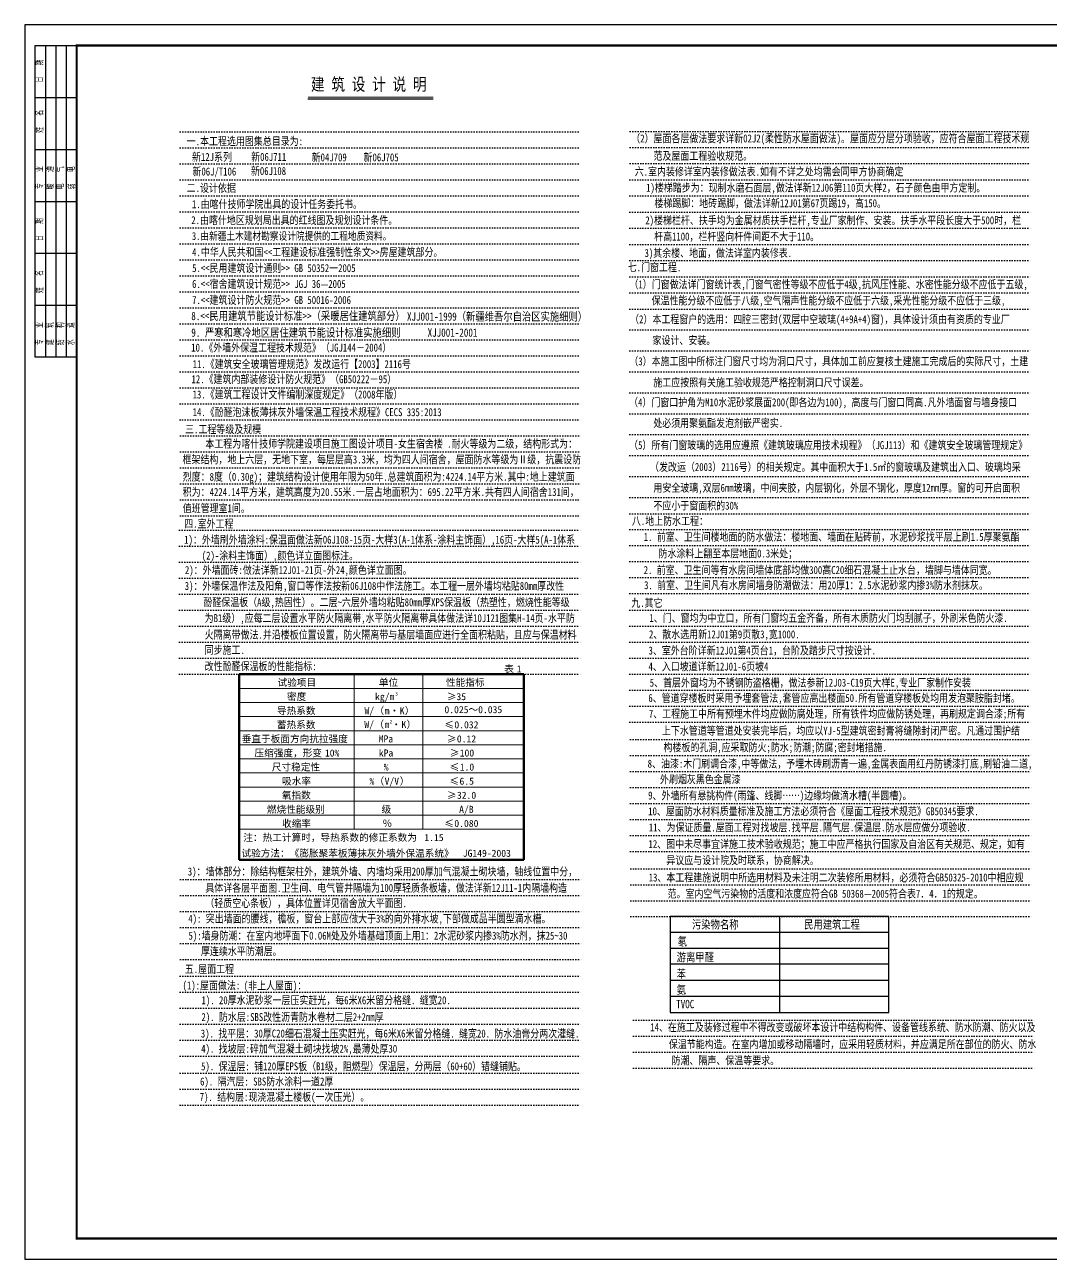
# Model space of a CAD drawing. Extents: x 30064 to 135164, y 17999 to 492668.
# Drawn here: x 30064 to 79442, y 321946 to 381346 of the extents above; entities that cross this region are included whole.
import ezdxf

# ---------------------------------------------------------------- set-up
doc = ezdxf.new("R2010")
doc.units = 0
doc.header["$LTSCALE"] = 1000
doc.header["$MEASUREMENT"] = 0
doc.linetypes.add('DOT2', pattern=[0.125, 0, -0.125])
for name, color, linetype in [('1', 7, 'Continuous'), ('PUB_TEXT', 7, 'Continuous'), ('PUB_TITLE', 7, 'Continuous'), ('TWT_TITLE', 7, 'Continuous'), ('看线', 3, 'Continuous')]:
    doc.layers.add(name, color=color, linetype=linetype)
doc.layers.add('粗线', color=5, linetype='Continuous', lineweight=70)
doc.layers.add('细线', color=2, linetype='Continuous', lineweight=13)
doc.styles.get("Standard").update_dxf_attribs({"font": 'gbenor.shx', "bigfont": 'gbcbig.shx'})
doc.styles.add('STYLE3', font='', dxfattribs={"width": 0.7})
doc.styles.add('WMF-宋体0', font='')
doc.styles.add('仿宋', font='')
doc.styles.get('STYLE3').set_extended_font_data('SimSun')
doc.styles.get('WMF-宋体0').set_extended_font_data('SimSun')
doc.styles.get('仿宋').set_extended_font_data('SimSun')

# ---------------------------------------------------------------- blocks, each defined once
blk = doc.blocks.new('$titleblk$00000094')
for p, q in [((-150, 20), (0, 20)), ((-150, 0), (-150, 20)), ((-125, 20), (-125, 0)), ((-100, 20), (-100, 0)), ((-75, 20), (-75, 0)), ((-50, 20), (-50, 0)), ((-25, 20), (-25, 0)), ((0, 20), (0, 0)), ((0, 15), (-150, 15)), ((0, 10), (-150, 10)), ((0, 5), (-150, 5))]:
    blk.add_line(p, q)
at = {"width": 0.8}
for s, p in [(' 专   业', (-145.93, 16)), (' 姓   名', (-120.93, 16)), (' 日   期', (-95.93, 16)), (' 专   业', (-70.93, 16)), (' 姓   名', (-43.85, 16)), (' 日   期', (-19.57, 16)), ('建   筑', (-144.19, 11)), ('暖   通', (-69.19, 11)), ('结   构', (-144.19, 6)), ('电   气', (-69.19, 6)), ('水   道', (-144.19, 1)), ('弱   电', (-69.19, 0.73))]:
    blk.add_text(s, height=3.5, rotation=0, dxfattribs=at).set_placement(p)

msp = doc.modelspace()

# ---------------------------------------------------------------- linework, layer by layer
at = {"layer": '1', "color": 4, "linetype": 'DOT2'}
for p, q in [((37546, 376194), (56911, 376194)), ((59191, 376203, -31331), (78557, 376203, -31331)), ((59191, 376203, -31331), (78557, 376203, -31331)), ((37546, 375424), (56911, 375424)), ((59191, 375433, -31331), (78557, 375433, -31331)), ((59191, 375433, -31331), (78557, 375433, -31331)), ((37546, 374654), (56911, 374654)), ((59191, 374663, -31331), (78557, 374663, -31331)), ((37546, 373884), (56911, 373884)), ((59175, 373886, -31331), (78509, 373886, -31331)), ((37546, 373114), (56911, 373114)), ((59175, 373108, -31331), (78509, 373108, -31331)), ((37546, 372344), (56911, 372344)), ((59175, 372331, -31331), (78509, 372331, -31331)), ((37546, 371574), (56911, 371574)), ((59175, 371553, -31331), (78509, 371553, -31331)), ((37546, 370804), (56911, 370804)), ((59175, 370776, -31331), (78509, 370776, -31331)), ((37546, 370034), (56911, 370034)), ((59175, 369998, -31331), (78509, 369998, -31331)), ((37546, 369264), (56911, 369264)), ((59175, 369221, -31331), (78509, 369221, -31331)), ((37546, 368494), (56911, 368494)), ((59175, 368443, -31331), (78509, 368443, -31331)), ((37546, 367724), (56911, 367724)), ((59175, 367666, -31331), (78509, 367666, -31331)), ((59175, 367666, -31331), (78509, 367666, -31331)), ((37546, 366954), (56911, 366954)), ((59175, 366659, -31331), (78509, 366659, -31331)), ((37546, 366184), (56911, 366184)), ((37546, 365414), (56911, 365414)), ((59175, 365652, -31331), (78509, 365652, -31331)), ((37546, 364644), (56911, 364644)), ((59175, 364645, -31331), (78509, 364645, -31331)), ((59175, 364645, -31331), (78509, 364645, -31331)), ((37546, 363874), (56911, 363874)), ((59175, 363638, -31331), (78509, 363638, -31331)), ((59175, 363638, -31331), (78509, 363638, -31331)), ((37536, 363104), (56901, 363104)), ((59175, 362631, -31331), (78509, 362631, -31331)), ((37536, 362334), (56901, 362334)), ((37536, 362334), (56901, 362334)), ((37555, 361564), (56921, 361564)), ((59175, 361624, -31331), (78509, 361624, -31331)), ((59175, 361624, -31331), (78509, 361624, -31331)), ((37555, 360794), (56921, 360794)), ((59175, 360617, -31331), (78509, 360617, -31331)), ((37555, 360024), (56921, 360024)), ((59175, 359609, -31331), (78509, 359609, -31331)), ((37555, 359254), (56921, 359254)), ((37552, 358484), (56917, 358484)), ((37552, 358484), (56917, 358484)), ((59175, 358602, -31331), (78509, 358602, -31331)), ((59175, 358602, -31331), (78509, 358602, -31331)), ((59175, 358602, -31331), (78509, 358602, -31331)), ((37552, 357714), (56917, 357714)), ((37552, 357714), (56917, 357714)), ((59175, 357813, -31331), (78509, 357813, -31331)), ((59175, 357813, -31331), (78509, 357813, -31331)), ((59175, 357813, -31331), (78509, 357813, -31331)), ((37514, 357021), (56879, 357021)), ((37514, 357021), (56879, 357021)), ((59176, 357062, -31331), (78541, 357062, -31331)), ((37514, 356251), (56879, 356251)), ((59176, 356292, -31331), (78541, 356292, -31331)), ((59176, 356292, -31331), (78541, 356292, -31331)), ((37514, 355481), (56879, 355481)), ((59176, 355522, -31331), (78541, 355522, -31331)), ((37514, 354711), (56879, 354711)), ((59176, 354752, -31331), (78541, 354752, -31331)), ((37514, 353941), (56879, 353941)), ((59176, 353982, -31331), (78541, 353982, -31331)), ((59176, 353982, -31331), (78541, 353982, -31331)), ((59176, 353982, -31331), (78541, 353982, -31331)), ((59176, 353982, -31331), (78541, 353982, -31331)), ((59176, 353982, -31331), (78541, 353982, -31331)), ((59176, 353982, -31331), (78541, 353982, -31331)), ((59176, 353982, -31331), (78541, 353982, -31331)), ((59176, 353982, -31331), (78541, 353982, -31331)), ((59176, 353982, -31331), (78541, 353982, -31331)), ((59176, 353982, -31331), (78541, 353982, -31331)), ((59176, 353982, -31331), (78541, 353982, -31331)), ((59176, 353982, -31331), (78541, 353982, -31331)), ((59176, 353982, -31331), (78541, 353982, -31331)), ((59176, 353982, -31331), (78541, 353982, -31331)), ((37514, 353171), (56879, 353171)), ((59168, 353184, -31331), (78533, 353184, -31331)), ((37514, 352401), (56879, 352401)), ((59168, 352414, -31331), (78533, 352414, -31331)), ((59168, 352414, -31331), (78533, 352414, -31331)), ((59168, 352414, -31331), (78533, 352414, -31331)), ((37514, 351631), (56879, 351631)), ((59168, 351644, -31331), (78533, 351644, -31331)), ((37514, 350861), (56879, 350861)), ((59168, 350874, -31331), (78533, 350874, -31331)), ((59168, 350874, -31331), (78533, 350874, -31331)), ((37514, 350091), (56879, 350091)), ((59168, 350104, -31331), (78533, 350104, -31331)), ((59168, 350104, -31331), (78533, 350104, -31331)), ((59168, 350104, -31331), (78533, 350104, -31331)), ((59168, 350104, -31331), (78533, 350104, -31331)), ((59168, 349334, -31331), (78533, 349334, -31331)), ((59168, 349334, -31331), (78533, 349334, -31331)), ((59168, 349334, -31331), (78533, 349334, -31331)), ((59168, 349334, -31331), (78533, 349334, -31331)), ((59168, 349334, -31331), (78533, 349334, -31331)), ((59168, 349334, -31331), (78533, 349334, -31331)), ((59168, 348564, -31331), (78533, 348564, -31331)), ((59168, 347794, -31331), (78533, 347794, -31331)), ((59203, 346949, -31331), (78568, 346949, -31331)), ((59203, 346179, -31331), (78568, 346179, -31331)), ((59203, 345409, -31331), (78568, 345409, -31331)), ((59203, 344639, -31331), (78568, 344639, -31331)), ((59203, 343869, -31331), (78568, 343869, -31331)), ((59203, 343099, -31331), (78568, 343099, -31331)), ((59203, 343099, -31331), (78568, 343099, -31331)), ((59203, 343099, -31331), (78568, 343099, -31331)), ((59203, 342329, -31331), (78568, 342329, -31331)), ((59203, 342329, -31331), (78568, 342329, -31331)), ((59203, 341559, -31331), (78568, 341559, -31331)), ((59214, 340730, -31331), (78579, 340730, -31331)), ((37559, 340214), (56925, 340214)), ((37559, 340214), (56925, 340214)), ((59214, 339960, -31331), (78579, 339960, -31331)), ((37559, 339444), (56925, 339444)), ((59214, 339190, -31331), (78579, 339190, -31331)), ((37559, 338674), (56925, 338674)), ((37559, 338674), (56925, 338674)), ((59217, 338446, -31331), (78583, 338446, -31331)), ((59217, 338446, -31331), (78583, 338446, -31331)), ((37559, 337904), (56925, 337904)), ((37559, 337134), (56925, 337134)), ((37556, 336364), (56922, 336364)), ((37558, 336364), (56923, 336364)), ((37543, 335568), (56909, 335568)), ((37543, 334798), (56909, 334798)), ((37543, 334798), (56909, 334798)), ((37543, 334028), (56909, 334028)), ((37543, 334028), (56909, 334028)), ((37543, 333258), (56909, 333258)), ((59350, 333452, -31331), (78715, 333452, -31331)), ((59350, 332682, -31331), (78715, 332682, -31331)), ((37543, 332488), (56909, 332488)), ((37543, 331718), (56909, 331718)), ((59350, 331912, -31331), (78715, 331912, -31331)), ((37537, 330905), (56903, 330905)), ((59350, 331142, -31331), (78715, 331142, -31331)), ((37537, 330135), (56903, 330135)), ((37535, 329365), (56900, 329365))]:
    msp.add_line(p, q, dxfattribs=at)
at = {"layer": 'PUB_TITLE'}
msp.add_line((43690, 377778), (49716, 377778), dxfattribs=at)
at = {"layer": 'PUB_TITLE', "const_width": 57.4}
msp.add_lwpolyline([(43691, 377858), (49718, 377858)], dxfattribs=at)
at = {"layer": 'TWT_TITLE'}
msp.add_lwpolyline([(30064, 321946), (135164, 321946), (135164, 381346), (30064, 381346)], close=True, dxfattribs=at)
at = {"layer": 'TWT_TITLE', "const_width": 100}
msp.add_lwpolyline([(32564, 322946), (134164, 322946), (134164, 380346), (32564, 380346)], close=True, dxfattribs=at)
at = {"layer": '看线', "color": 3}
for p, q in [((66369, 338391, -31331), (66369, 333826, -31331)), ((71629, 337676, -31331), (61108, 337676, -31331)), ((71629, 336906, -31331), (61108, 336906, -31331)), ((71629, 336138, -31331), (61108, 336138, -31331)), ((71629, 335366, -31331), (61108, 335366, -31331)), ((71629, 334596, -31331), (61108, 334596, -31331))]:
    msp.add_line(p, q, dxfattribs=at)
at = {"layer": '看线', "color": 3, "elevation": -31331}
msp.add_lwpolyline([(61108, 333826), (71629, 333826), (71629, 338446), (61108, 338446)], close=True, dxfattribs=at)
at = {"layer": '粗线'}
for p, q in [((40385, 350091), (54065, 350091)), ((40385, 341169), (40385, 350091)), ((54065, 350091), (54065, 341169)), ((40385, 341169), (54065, 341169))]:
    msp.add_line(p, q, dxfattribs=at)
at = {"layer": '细线'}
for p, q in [((45911, 350091), (45911, 342633)), ((49210, 350091), (49210, 342633)), ((40385, 349413), (54065, 349413)), ((40385, 348735), (54065, 348735)), ((40385, 348057), (54065, 348057)), ((40385, 347379), (54065, 347379)), ((40385, 346701), (54065, 346701)), ((40385, 346023), (54065, 346023)), ((40385, 345345), (54065, 345345)), ((40385, 344667), (54065, 344667)), ((40385, 343989), (54065, 343989)), ((40385, 343311), (54065, 343311)), ((40385, 342633), (54065, 342633))]:
    msp.add_line(p, q, dxfattribs=at)

# ---------------------------------------------------------------- block references
at = {"layer": 'TWT_TITLE', "xscale": 100, "yscale": 100, "zscale": 100, "rotation": 90}
msp.add_blockref('$titleblk$00000094', (32564, 380346), dxfattribs=at)

# ---------------------------------------------------------------- texts
at = {"layer": 'PUB_TEXT'}
for s, height, style, p in [('表', 340, 'WMF-宋体0', (53126, 350184)), ('1', 340, 'WMF-宋体0', (53731, 350184)), ('试验项目', 340.3, 'WMF-宋体0', (42223, 349526)), ('单位', 340.3, 'WMF-宋体0', (47100, 349536)), ('性能指标', 340.3, 'WMF-宋体0', (50325, 349534)), ('密度', 340.3, 'WMF-宋体0', (42680, 348848)), ('kg/m', 340.3, 'WMF-宋体0', (46916, 348848)), ('3', 170, 'WMF-宋体0', (47884, 349072)), ('≥35', 340.3, 'WMF-宋体0', (50367, 348848)), ('导热系数', 340.3, 'WMF-宋体0', (42197, 348170)), ('W/', 340.3, 'WMF-宋体0', (46408, 348170)), ('（', 340, 'WMF-宋体0', (46892, 348170)), ('m', 340, 'WMF-宋体0', (47376, 348170)), ('·', 340, 'WMF-宋体0', (47618, 348170)), ('K', 340, 'WMF-宋体0', (48102, 348170)), ('）', 340, 'WMF-宋体0', (48343, 348170)), ('0.025～0.035', 340.25, 'WMF-宋体0', (50253, 348222)), ('蓄热系数', 340.3, 'WMF-宋体0', (42193, 347492)), ('W/', 340.3, 'WMF-宋体0', (46400, 347506)), ('（', 340, 'WMF-宋体0', (46884, 347506)), ('m', 340, 'WMF-宋体0', (47368, 347506)), ('2', 170, 'WMF-宋体0', (47610, 347730)), ('·', 340, 'WMF-宋体0', (47703, 347506)), ('K', 340, 'WMF-宋体0', (48187, 347506)), ('）', 340, 'WMF-宋体0', (48429, 347506)), ('≤', 340, 'WMF-宋体0', (50249, 347492)), ('0.032', 340.3, 'WMF-宋体0', (50732, 347492)), ('垂直于板面方向抗拉强度', 340.25, 'WMF-宋体0', (40502, 346814)), ('MPa', 340.3, 'WMF-宋体0', (47090, 346814)), ('≥', 340, 'WMF-宋体0', (50367, 346814)), ('0.12', 340.3, 'WMF-宋体0', (50851, 346814)), ('压缩强度，形变', 340.3, 'WMF-宋体0', (41115, 346136)), ('10%', 340.3, 'WMF-宋体0', (44503, 346136)), ('kPa', 340.3, 'WMF-宋体0', (47096, 346136)), ('≥', 340, 'WMF-宋体0', (50504, 346136)), ('100', 340.3, 'WMF-宋体0', (50988, 346136)), ('尺寸稳定性', 340.3, 'WMF-宋体0', (41951, 345458)), ('%', 340, 'WMF-宋体0', (47333, 345458)), ('≤', 340, 'WMF-宋体0', (50504, 345458)), ('1.0', 340.3, 'WMF-宋体0', (50988, 345458)), ('吸水率', 340.3, 'WMF-宋体0', (42442, 344780)), ('%', 340, 'WMF-宋体0', (46650, 344780)), ('（', 340, 'WMF-宋体0', (46892, 344780)), ('V/V', 340.3, 'WMF-宋体0', (47376, 344780)), ('）', 340, 'WMF-宋体0', (48102, 344780)), ('≤', 340, 'WMF-宋体0', (50494, 344780)), ('6.5', 340.3, 'WMF-宋体0', (50978, 344780)), ('氧指数', 340.3, 'WMF-宋体0', (42432, 344102)), ('≥', 340, 'WMF-宋体0', (50370, 344102)), ('32.0', 340.3, 'WMF-宋体0', (50853, 344102)), ('燃烧性能级别', 340.3, 'WMF-宋体0', (41714, 343424)), ('级', 340, 'WMF-宋体0', (47232, 343424)), ('A/B', 340.3, 'WMF-宋体0', (50960, 343424)), ('收缩率', 340.3, 'WMF-宋体0', (42440, 342746)), ('％', 340, 'WMF-宋体0', (47273, 342746)), ('≤', 340, 'WMF-宋体0', (50246, 342746)), ('0.080', 340.3, 'WMF-宋体0', (50730, 342746)), ('注：热工计算时，导热系数的修正系数为', 340.25, 'WMF-宋体0', (40577, 342068)), ('1.15', 340.3, 'WMF-宋体0', (49287, 342068)), ('试验方法：《膨胀聚苯板薄抹灰外墙外保温系统》', 340.25, '仿宋', (40488, 341312)), ('JG149-2003', 340.3, '仿宋', (51134, 341312))]:
    msp.add_text(s, height=height, dxfattribs=dict(at, style=style)).set_placement(p)
at = {"layer": '看线', "color": 3, "style": 'STYLE3', "width": 0.8}
for s, height, p in [('建 筑 设 计 说 明', 600, (43831, 378179)), ('（2）屋面各层做法要求详新02J2(柔性防水屋面做法)。屋面应分层分项验收，应符合屋面工程技术规', 385, (59239, 375681, -31331)), ('一.本工程选用图集总目录为:', 385, (37858, 375548)), ('新12J系列', 385, (38109, 374790)), ('新06J711', 385, (40956, 374793)), ('新04J709', 385, (43866, 374770)), ('新06J705', 385, (46362, 374770)), ('范及屋面工程验收规范。', 385, (60308, 374842, -31331)), ('新06J/T106', 385, (38132, 374089)), ('新06J108', 385, (40946, 374113)), ('六.室内装修详室内装修做法表.如有不详之处均需会同甲方协商确定', 385, (59405, 374086, -31331)), ('二.设计依据', 385, (37855, 373297)), ('1)楼梯踏步为：现制水磨石面层,做法详新12J06第110页大样2，石子颜色由甲方定制。', 385, (59954, 373310, -31331)), ('1.由喀什技师学院出具的设计任务委托书。', 385, (38107, 372518, -19505)), ('楼梯踢脚：地砖踢脚，做法详新12J01第67页踢19，高150。', 385, (60352, 372563, -31331)), ('2.由喀什地区规划局出具的红线图及规划设计条件。', 385, (38077, 371749, -19505)), ('2)楼梯栏杆、扶手均为金属材质扶手栏杆,专业厂家制作、安装。扶手水平段长度大于500时，栏', 385, (59914, 371741, -31331)), ('杆高1100，栏杆竖向杆件间距不大于110。', 385, (60337, 370962, -31331)), ('4.中华人民共和国<<工程建设标准强制性条文>>房屋建筑部分。', 385, (38117, 370211)), ('3)其余楼、地面，做法详室内装修表.', 385, (59878, 370170, -31331)), ('5.<<民用建筑设计通则>> GB 50352一2005', 385, (38117, 369443)), ('七.门窗工程.', 385, (59068, 369481, -31331)), ('6.<<宿舍建筑设计规范>> JGJ 36—2005', 385, (38117, 368680)), ('（1）门窗做法详门窗统计表,门窗气密性等级不应低于4级,抗风压性能、水密性能分级不应低于五级,', 385, (59151, 368661, -31331)), ('保温性能分级不应低于八级,空气隔声性能分级不应低于六级,采光性能分级不应低于三级,', 385, (60217, 367881, -31331)), ('8.<<民用建筑节能设计标准>>（采暖居住建筑部分）            ', 400, (38077, 367133)), ('XJJ001-1999（新疆维吾尔自治区实施细则）', 400, (48450, 367104)), ('（2）本工程窗户的选用：四腔三密封(双层中空玻璃(4+9A+4)窗)，具体设计须由有资质的专业厂', 385, (59184, 366980, -62663)), ('9. 严寒和寒冷地区居住建筑节能设计标准实施细则      XJJ001-2001       ', 400, (38077, 366331)), ('家设计、安装。', 385, (60261, 365970, -62663)), ('（3）本施工图中所标注门窗尺寸均为洞口尺寸，具体加工前应复核土建施工完成后的实际尺寸，土建', 385, (59147, 364959, -62663)), ('施工应按照有关施工验收规范严格控制洞口尺寸误差。', 385, (60299, 363940, -62663)), ('（4）门窗口护角为M10水泥砂浆展面200(即各边为100), 高度与门窗口同高.凡外墙面窗与墙身接口', 385, (59135, 362985, -62663)), ('处必须用聚氨酯发泡剂嵌严密实.', 385, (60298, 361985, -62663)), ('三.工程等级及规模', 385, (37779, 361689)), ('    本工程为喀什技师学院建设项目施工图设计项目-女生宿舍楼 .耐火等级为二级，结构形式为：', 385, (37916, 360992)), ('（5）所有门窗玻璃的选用应遵照《建筑玻璃应用技术规程》（JGJ113）和《建筑安全玻璃管理规定》', 385, (59135, 360926, -62663)), ('框架结构，地上六层，无地下室，每层层高3.3米，均为四人间宿舍，屋面防水等级为Ⅱ级，抗震设防', 385, (37655, 360236)), ('（发改运（2003）2116号）的相关规定。其中面积大于1.5㎡的窗玻璃及建筑出入口、玻璃均采', 385, (60143, 359872, -62663)), ('烈度：8度（0.30g)；建筑结构设计使用年限为50年.总建筑面积为:4224.14平方米.其中:地上建筑面', 385, (37665, 359404)), ('积为：4224.14平方米，建筑高度为20.55米.一层占地面积为：695.22平方米.共有四人间宿舍131间，', 385, (37665, 358669)), ('用安全玻璃,双层6mm玻璃，中间夹胶，内层钢化，外层不钢化，厚度12mm厚。窗的可开启面积', 385, (60305, 358871, -62663)), ('值班管理室1间。', 385, (37665, 357888)), ('不应小于窗面积的30%%%', 385, (60305, 358013, -62663)), ('四.室外工程', 385, (37737, 357146)), ('八.地上防水工程：', 385, (59269, 357275, -31331)), ('1)：外墙刷外墙涂料:保温面做法新06J108-15页-大样3(A-1体系-涂料主饰面）,16页-大样5(A-1体系', 385, (37736, 356376)), ('1. 前室、卫生间楼地面的防水做法：楼地面、墙面在贴砖前，水泥砂浆找平层上刷1.5厚聚氨酯', 385, (59840, 356512, -31331)), ('(2)-涂料主饰面）,颜色详立面图标注。', 385, (38582, 355610)), ('防水涂料上翻至本层地面0.3米处；', 385, (60549, 355712, -31331)), ('2)：外墙面砖:做法详新12J01-21页-外24,颜色详立面图。', 385, (37771, 354915)), ('2. 前室、卫生间等有水房间墙体底部均做300高C20细石混凝土止水台，墙脚与墙体同宽。', 385, (59837, 354916, -31331)), ('3. 前室、卫生间凡有水房间墙身防潮做法：用20厚1：2.5水泥砂浆内掺3%%%防水剂抹灰。', 385, (59855, 354187, -31331)), ('3)：外墙保温作法及阳角,窗口等作法按新06J108中作法施工。本工程一层外墙均粘贴80mm厚改性', 385, (37761, 354151)), ('酚醛保温板（A级,热固性）。二层~六层外墙均粘贴80mm厚XPS保温板（热塑性，燃烧性能等级', 385, (38656, 353366)), ('九.其它', 385, (59242, 353334, -31331)), ('为B1级）,应每二层设置水平防火隔离带,水平防火隔离带具体做法详10J121图集H-14页-水平防', 385, (38720, 352603)), ('1、门、窗均为中立口，所有门窗均五金齐备，所有木质防火门均刮腻子，外刷米色防火漆.', 385, (60110, 352610, -31331)), ('火隔离带做法.并沿楼板位置设置，防火隔离带与基层墙面应进行全面积粘贴，且应与保温材料', 385, (38720, 351804)), ('2、散水选用新12J01第9页散3,宽1000.', 385, (60090, 351821, -31331)), ('同步施工.', 385, (38720, 351072)), ('3、室外台阶详新12J01第4页台1，台阶及踏步尺寸按设计.', 385, (60070, 351043, -31331)), ('改性酚醛保温板的性能指标:', 385, (38720, 350288)), ('4、入口坡道详新12J01-6页坡4', 385, (60068, 350274, -31331)), ('5、首层外窗均为不锈钢防盗格栅，做法参新12J03-C19页大样E,专业厂家制作安装', 385, (60126, 349496, -31331)), ('6、管道穿楼板时采用予埋套管法,套管应高出楼面50.所有管道穿楼板处均用发泡聚胺脂封堵。', 385, (60061, 348759, -31331)), ('7、工程施工中所有预埋木件均应做防腐处理，所有铁件均应做防锈处理，再刷规定调合漆;所有', 385, (60085, 348001, -31331)), ('上下水管道等管道处安装完毕后，均应以YJ-5型建筑密封膏将缝隙封闭严密。凡通过围护结', 385, (60713, 347184, -31331)), ('构楼板的孔洞,应采取防火;防水;防潮;防腐;密封堵措施.', 385, (60789, 346387, -31331)), ('8、油漆:木门刷调合漆,中等做法，予埋木砖刷沥青一遍,金属表面用红丹防锈漆打底,刷铅油二道,', 385, (60027, 345599, -31331)), ('外刷烟灰黑色金属漆', 385, (60619, 344847, -31331)), ('9、外墙所有悬挑构件(雨篷、线脚……)边缘均做滴水槽(半圆槽)。', 385, (60052, 344069, -31331)), ('10、屋面防水材料质量标准及施工方法必须符合《屋面工程技术规范》GB50345要求.', 385, (60055, 343308, -31331)), ('11、为保证质量.屋面工程对找坡层.找平层.隔气层.保温层.防水层应做分项验收.', 385, (60083, 342534, -31331)), ('12、图中未尽事宜详施工技术验收规范；施工中应严格执行国家及自治区有关规范、规定，如有', 385, (60070, 341731, -31331)), ('异议应与设计院及时联系，协商解决。', 385, (60926, 340953, -31331)), ('3)：墙体部分：除结构框架柱外，建筑外墙、内墙均采用200厚加气混凝土砌块墙，轴线位置中分，', 385, (37909, 340410)), ('13、本工程建施说明中所选用材料及未注明二次装修所用材料，必须符合GB50325-2010中相应规', 385, (60077, 340123, -31331)), ('范。室内空气污染物的活度和浓度应符合GB 50368—2005符合表7．4．1的规定。', 385, (60985, 339343, -31331)), ('4): 突出墙面的腰线，檐板，窗台上部应做大于3%%%的向外排水坡,下部做成品半圆型滴水槽。', 385, (37933, 338144)), ('污染物名称', 400, (62161, 337854, -31331)), ('民用建筑工程', 400, (67553, 337854, -31331)), ('5):墙身防潮：在室内地坪面下0.06M处及外墙基础顶面上用1：2水泥砂浆内掺3%%%防水剂，抹25~30', 385, (37944, 337324)), (' 氡', 400, (61252, 337035, -31331)), ('厚连续水平防潮层。', 385, (38541, 336574)), ('游离甲醛', 400, (61422, 336282, -31331)), ('五.屋面工程', 385, (37767, 335717)), ('苯', 400, (61422, 335480, -31331)), ('(1):屋面做法:', 385, (37658, 334932)), ('(非上人屋面)：', 385, (40600, 334922)), ('氨', 400, (61422, 334717, -31331)), ('1). 20厚水泥砂浆一层压实赶光，每6米X6米留分格缝. 缝宽20.', 385, (38570, 334218)), ('TVOC', 400, (61399, 334026, -31331)), ('2). 防水层:SBS改性沥青防水卷材二层2+2mm厚', 385, (38565, 333409)), ('14、在施工及装修过程中不得改变或破坏本设计中结构构件、设备管线系统、防水防潮、防火以及', 385, (60152, 332920, -31331)), ('3). 找平层：30厚C20细石混凝土压实赶光，每6米X6米留分格缝. 缝宽20. 防水油膏分两次灌缝.', 385, (38536, 332616)), ('4). 找坡层:碎加气混凝土砌块找坡2%%%,最薄处厚30', 385, (38554, 331885)), ('保温节能构造。在室内增加或移动隔墙时，应采用轻质材料，并应满足所在部位的防火、防水', 385, (61047, 332100, -31331)), ('5). 保温层: 铺120厚EPS板（B1级，阻燃型）保温层，分两层（60+60）错缝铺贴。', 385, (38548, 331039)), ('防潮、隔声、保温等要求。', 385, (61177, 331321, -31331)), ('6). 隔汽层: SBS防水涂料一道2厚', 385, (38501, 330307)), ('7). 结构层:现浇混凝土楼板(一次压光）。', 385, (38482, 329566))]:
    msp.add_text(s, height=height, dxfattribs=at).set_placement(p)
at = {"layer": '看线', "color": 1, "style": 'STYLE3', "width": 0.8}
msp.add_text('3.由新疆土木建材勘察设计院提供的工程地质资料。', height=372.73, dxfattribs=at).set_placement((38109, 370991))
at = {"layer": '看线', "style": 'STYLE3', "width": 0.8}
for s, p in [('7.<<建筑设计防火规范>> GB 50016-2006', (38117, 367908)), ('10.《外墙外保温工程技术规范》（JGJ144－2004）', (38074, 365617)), ('11.《建筑安全玻璃管理规范》发改运行【2003】2116号', (38142, 364821)), ('12.《建筑内部装修设计防火规范》（GB50222－95）', (38087, 364097)), ('13.《建筑工程设计文件编制深度规定》（2008年版）', (38140, 363361)), ('14.《酚醛泡沫板薄抹灰外墙保温工程技术规程》CECS 335:2013', (38140, 362511)), ('具体详各层平面图.卫生间、电气管井隔墙为100厚轻质条板墙，做法详新12J11-1内隔墙构造', (38752, 339623)), ('（轻质空心条板），具体位置详见宿舍放大平面图.', (38752, 338888))]:
    msp.add_text(s, height=385, dxfattribs=at).set_placement(p)

doc.saveas('drawing.dxf')
